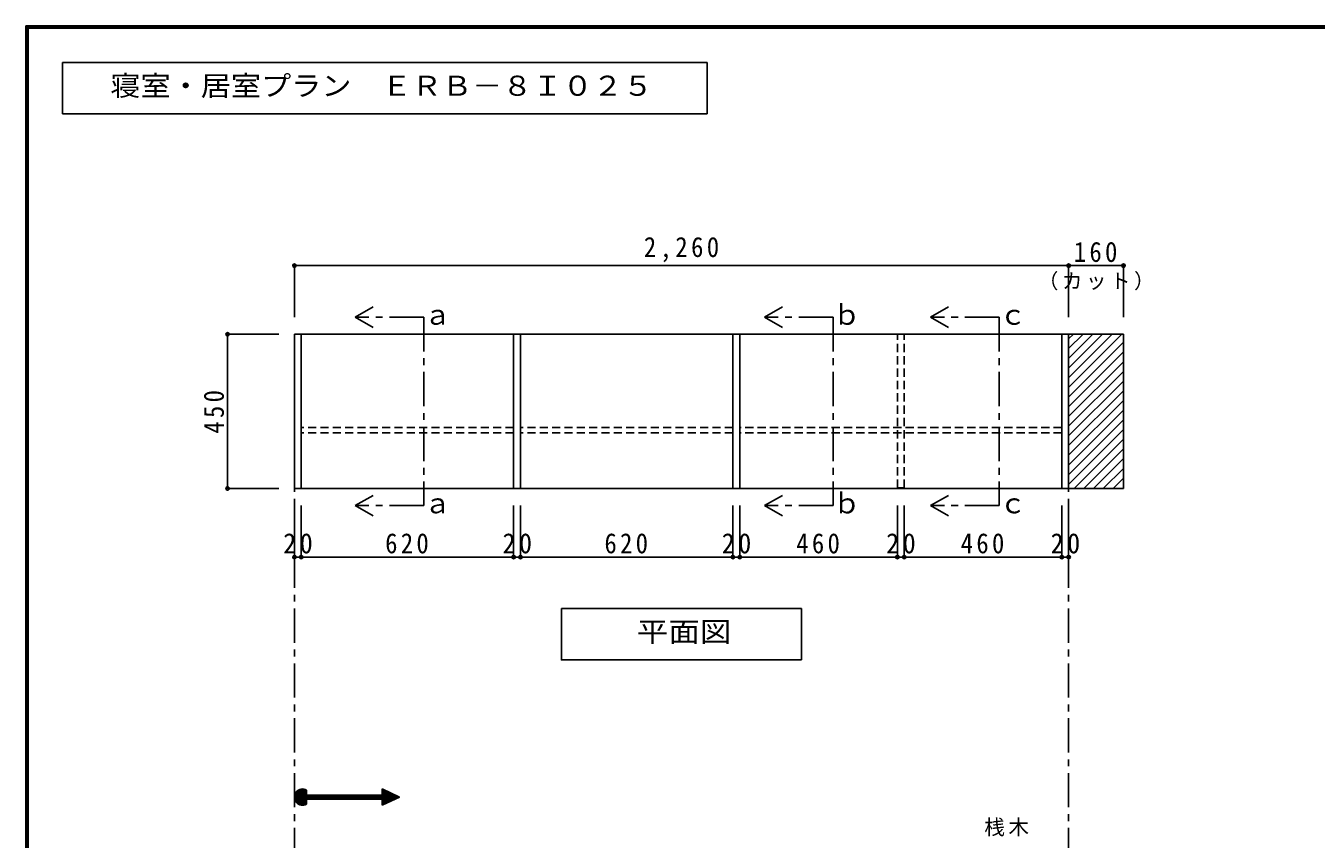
# Model space of a CAD drawing. Units: millimetres at full size, sheet at 1:20. Extents: x -3922 to 3878, y -2932 to 2722.
# Drawn here: x -3922 to -156, y 350 to 2722 of the extents above; entities that cross this region are included whole.
import ezdxf
from ezdxf.enums import TextEntityAlignment as Align

# ---------------------------------------------------------------- set-up
doc = ezdxf.new("R2010")
doc.units = ezdxf.units.MM
doc.header["$LTSCALE"] = 20
doc.header["$PDMODE"] = 32
doc.header["$PDSIZE"] = 10
doc.linetypes.add('CHAIN1', pattern=[8, 5, -1, 1, -1])
doc.linetypes.add('DASHED1', pattern=[1.8, 1.2, -0.6])
for name, color, linetype in [('0-2_本体', 2, 'Continuous'), ('0-3_固定棚', 3, 'Continuous'), ('0-4_可動棚', 3, 'Continuous'), ('0-6_ﾊﾟｲﾌﾟﾊﾝｶﾞｰ', 4, 'Continuous'), ('0-A_文字', 7, 'Continuous'), ('0-B_寸法', 4, 'Continuous'), ('0-C_ハッチ', 4, 'Continuous'), ('F-1_枠', 6, 'Continuous')]:
    doc.layers.add(name, color=color, linetype=linetype)
doc.styles.add('ＭＳ ゴシック', font='')
doc.styles.get('ＭＳ ゴシック').set_extended_font_data('MS Gothic')

msp = doc.modelspace()

# ---------------------------------------------------------------- linework, layer by layer
at = {"layer": '0-2_本体'}
for p, q in [((-3138.06, 1822.73), (-3118.06, 1822.73)), ((-3138.06, 1372.73), (-3138.06, 1822.73)), ((-3118.06, 1372.73), (-3118.06, 1822.73)), ((-2498.06, 1372.73), (-2498.06, 1822.73)), ((-2498.06, 1822.73), (-2478.06, 1822.73)), ((-2478.06, 1372.73), (-2478.06, 1822.73)), ((-1838.06, 1372.73), (-1838.06, 1822.73)), ((-898.06, 1372.73), (-898.06, 1822.73)), ((-898.06, 1822.73), (-878.06, 1822.73)), ((-878.06, 1372.73), (-878.06, 1822.73)), ((-3138.06, 1372.73), (-3118.06, 1372.73)), ((-2498.06, 1372.73), (-2478.06, 1372.73)), ((-1858.06, 1372.73), (-1838.06, 1372.73)), ((-898.06, 1372.73), (-718.06, 1372.73))]:
    msp.add_line(p, q, dxfattribs=at)
at = {"layer": '0-2_本体', "linetype": 'DASHED1'}
for p, q in [((-1378.06, 1822.73), (-1358.06, 1822.73)), ((-1378.06, 1374.73), (-1378.06, 1822.73)), ((-1358.06, 1374.73), (-1358.06, 1822.73)), ((-1378.06, 1374.73), (-1358.06, 1374.73))]:
    msp.add_line(p, q, dxfattribs=at)
at = {"layer": '0-2_本体', "color": 3}
for p in [(-718.06, 1822.73), (-3138.06, 1372.73)]:
    msp.add_line(p, (-718.06, 1372.73), dxfattribs=at)
at = {"layer": '0-2_本体'}
msp.add_lwpolyline([(-1858.06, 1372.73), (-1858.06, 1822.73), (-1838.06, 1822.73)], dxfattribs=at)
at = {"layer": '0-3_固定棚'}
for p, q in [((-3118.06, 1822.73), (-2498.06, 1822.73)), ((-1838.06, 1822.73), (-718.06, 1822.73))]:
    msp.add_line(p, q, dxfattribs=at)
at = {"layer": '0-4_可動棚'}
msp.add_line((-2478.06, 1822.73), (-1858.06, 1822.73), dxfattribs=at)
at = {"layer": '0-6_ﾊﾟｲﾌﾟﾊﾝｶﾞｰ', "linetype": 'DASHED1'}
for p, q in [((-2498.06, 1550.22), (-3118.06, 1550.22)), ((-1858.06, 1550.22), (-2478.06, 1550.22)), ((-898.06, 1550.22), (-1838.06, 1550.22)), ((-2498.06, 1535.24), (-3118.06, 1535.24)), ((-1858.06, 1535.24), (-2478.06, 1535.24)), ((-898.06, 1535.24), (-1838.06, 1535.24))]:
    msp.add_line(p, q, dxfattribs=at)
at = {"layer": '0-A_文字'}
for p, q in [((-3815.36, 2615.63), (-3815.36, 2465.63)), ((-1933.23, 2615.63), (-3815.36, 2615.63)), ((-1933.23, 2465.63), (-1933.23, 2615.63)), ((-3815.36, 2465.63), (-1933.23, 2465.63)), ((-2960.47, 1872.73), (-2908.51, 1902.73)), ((-1765.77, 1872.73), (-1713.8, 1902.73)), ((-1280.89, 1872.73), (-1228.93, 1902.73)), ((-2960.47, 1872.73), (-2908.51, 1842.73)), ((-1765.77, 1872.73), (-1713.8, 1842.73)), ((-1280.89, 1872.73), (-1228.93, 1842.73)), ((-2960.47, 1322.73), (-2908.51, 1352.73)), ((-2960.47, 1322.73), (-2908.51, 1292.73)), ((-1765.77, 1322.73), (-1713.8, 1352.73)), ((-1765.77, 1322.73), (-1713.8, 1292.73)), ((-1280.89, 1322.73), (-1228.93, 1352.73)), ((-1280.89, 1322.73), (-1228.93, 1292.73)), ((-1657.46, 1022.73), (-2358.46, 1022.73)), ((-1657.46, 1022.73), (-1657.46, 872.73)), ((-3138.06, 472.25), (-3114.1, 496.2)), ((-3137.92, 475.22), (-3117.07, 496.06)), ((-3137.87, 469.61), (-3111.46, 496.02)), ((-3137.44, 467.21), (-3109.06, 495.58)), ((-3137.26, 478.71), (-3120.56, 495.4)), ((-3136.81, 465.01), (-3106.87, 494.96)), ((-3136.01, 462.98), (-3104.83, 494.16)), ((-3135.5, 483.29), (-3125.15, 493.65)), ((-3135.07, 461.09), (-3102.95, 493.22)), ((-3133.99, 459.34), (-3102.65, 490.69)), ((-2891.88, 466.7), (-2868.65, 489.93)), ((-2882.16, 496.21), (-2831.34, 472.6)), ((-2882.16, 478.49), (-2882.16, 496.21)), ((-2882.16, 493.39), (-2880.23, 495.31)), ((-2882.16, 490.56), (-2878.3, 494.42)), ((-2882.16, 487.73), (-2876.37, 493.52)), ((-2882.16, 484.9), (-2874.44, 492.62)), ((-2882.16, 482.07), (-2872.51, 491.72)), ((-2882.16, 479.24), (-2870.58, 490.83)), ((-3132.79, 457.72), (-3102.65, 487.86)), ((-3131.46, 456.22), (-3102.65, 485.03)), ((-3130.01, 454.84), (-3102.65, 482.21)), ((-3128.44, 453.58), (-3102.65, 479.38)), ((-3126.75, 452.44), (-3100.7, 478.49)), ((-3124.93, 451.44), (-3097.87, 478.49)), ((-3122.96, 450.57), (-3095.04, 478.49)), ((-3120.84, 449.87), (-3092.22, 478.49)), ((-3118.54, 449.34), (-3102.65, 465.23)), ((-3116.01, 449.04), (-3102.65, 462.41)), ((-3113.2, 449.02), (-3102.65, 459.58)), ((-3109.98, 449.41), (-3102.65, 456.75)), ((-3106.03, 450.54), (-3102.65, 453.92)), ((-3102.65, 466.7), (-3102.65, 452.15)), ((-3102.65, 466.7), (-2882.16, 466.7)), ((-3101.18, 466.7), (-3089.39, 478.49)), ((-3098.35, 466.7), (-3086.56, 478.49)), ((-3095.52, 466.7), (-3083.73, 478.49)), ((-3092.7, 466.7), (-3080.9, 478.49)), ((-3089.87, 466.7), (-3078.07, 478.49)), ((-3087.04, 466.7), (-3075.24, 478.49)), ((-3084.21, 466.7), (-3072.42, 478.49)), ((-3081.38, 466.7), (-3069.59, 478.49)), ((-3078.55, 466.7), (-3066.76, 478.49)), ((-3075.72, 466.7), (-3063.93, 478.49)), ((-3072.9, 466.7), (-3061.1, 478.49)), ((-3070.07, 466.7), (-3058.27, 478.49)), ((-3067.24, 466.7), (-3055.45, 478.49)), ((-3064.41, 466.7), (-3052.62, 478.49)), ((-3061.58, 466.7), (-3049.79, 478.49)), ((-3058.75, 466.7), (-3046.96, 478.49)), ((-3055.93, 466.7), (-3044.13, 478.49)), ((-3053.1, 466.7), (-3041.3, 478.49)), ((-3050.27, 466.7), (-3038.48, 478.49)), ((-3047.44, 466.7), (-3035.65, 478.49)), ((-3044.61, 466.7), (-3032.82, 478.49)), ((-3041.78, 466.7), (-3029.99, 478.49)), ((-3038.96, 466.7), (-3027.16, 478.49)), ((-3036.13, 466.7), (-3024.33, 478.49)), ((-3033.3, 466.7), (-3021.5, 478.49)), ((-3030.47, 466.7), (-3018.68, 478.49)), ((-3027.64, 466.7), (-3015.85, 478.49)), ((-3024.81, 466.7), (-3013.02, 478.49)), ((-3021.98, 466.7), (-3010.19, 478.49)), ((-3019.16, 466.7), (-3007.36, 478.49)), ((-3016.33, 466.7), (-3004.53, 478.49)), ((-3013.5, 466.7), (-3001.71, 478.49)), ((-3010.67, 466.7), (-2998.88, 478.49)), ((-3007.84, 466.7), (-2996.05, 478.49)), ((-3005.01, 466.7), (-2993.22, 478.49)), ((-3002.19, 466.7), (-2990.39, 478.49)), ((-2999.36, 466.7), (-2987.56, 478.49)), ((-2996.53, 466.7), (-2984.73, 478.49)), ((-2993.7, 466.7), (-2981.91, 478.49)), ((-2990.87, 466.7), (-2979.08, 478.49)), ((-2988.04, 466.7), (-2976.25, 478.49)), ((-2985.22, 466.7), (-2973.42, 478.49)), ((-2982.39, 466.7), (-2970.59, 478.49)), ((-2979.56, 466.7), (-2967.76, 478.49)), ((-2976.73, 466.7), (-2964.94, 478.49)), ((-2973.9, 466.7), (-2962.11, 478.49)), ((-2971.07, 466.7), (-2959.28, 478.49)), ((-2968.24, 466.7), (-2956.45, 478.49)), ((-2965.42, 466.7), (-2953.62, 478.49)), ((-2962.59, 466.7), (-2950.79, 478.49)), ((-2959.76, 466.7), (-2947.97, 478.49)), ((-2956.93, 466.7), (-2945.14, 478.49)), ((-2954.1, 466.7), (-2942.31, 478.49)), ((-2951.27, 466.7), (-2939.48, 478.49)), ((-2948.45, 466.7), (-2936.65, 478.49)), ((-2945.62, 466.7), (-2933.82, 478.49)), ((-2942.79, 466.7), (-2930.99, 478.49)), ((-2939.96, 466.7), (-2928.17, 478.49)), ((-2937.13, 466.7), (-2925.34, 478.49)), ((-2934.3, 466.7), (-2922.51, 478.49)), ((-2931.47, 466.7), (-2919.68, 478.49)), ((-2928.65, 466.7), (-2916.85, 478.49)), ((-2925.82, 466.7), (-2914.02, 478.49)), ((-2922.99, 466.7), (-2911.2, 478.49)), ((-2920.16, 466.7), (-2908.37, 478.49)), ((-2917.33, 466.7), (-2905.54, 478.49)), ((-2914.5, 466.7), (-2902.71, 478.49)), ((-2911.68, 466.7), (-2899.88, 478.49)), ((-2908.85, 466.7), (-2897.05, 478.49)), ((-2906.02, 466.7), (-2894.23, 478.49)), ((-2903.19, 466.7), (-2891.4, 478.49)), ((-2900.36, 466.7), (-2888.57, 478.49)), ((-2897.53, 466.7), (-2885.74, 478.49)), ((-2894.71, 466.7), (-2882.91, 478.49)), ((-2889.05, 466.7), (-2866.72, 489.03)), ((-2886.22, 466.7), (-2864.78, 488.13)), ((-2883.39, 466.7), (-2862.85, 487.24)), ((-2882.16, 465.1), (-2860.92, 486.34)), ((-2882.16, 462.27), (-2858.99, 485.44)), ((-2882.16, 459.45), (-2857.06, 484.55)), ((-2882.16, 456.62), (-2855.13, 483.65)), ((-2882.16, 453.79), (-2853.2, 482.75)), ((-2882.16, 450.96), (-2851.27, 481.85)), ((-2882.16, 448.99), (-2831.34, 472.6)), ((-2882.16, 466.7), (-2882.16, 448.99)), ((-2880.57, 449.73), (-2849.34, 480.96)), ((-2875.28, 452.18), (-2847.4, 480.06)), ((-2870, 454.64), (-2845.47, 479.16)), ((-2864.72, 457.09), (-2843.54, 478.26)), ((-2859.43, 459.54), (-2841.61, 477.37)), ((-2854.15, 462), (-2839.68, 476.47)), ((-2848.87, 464.45), (-2837.75, 475.57)), ((-2843.59, 466.91), (-2835.82, 474.68)), ((-2838.3, 469.36), (-2833.89, 473.78)), ((-2833.02, 471.82), (-2831.95, 472.88))]:
    msp.add_line(p, q, dxfattribs=at)
at = {"layer": '0-A_文字', "linetype": 'CHAIN1'}
for p, q in [((-2760.47, 1872.73), (-2960.47, 1872.73)), ((-2760.47, 1872.73), (-2760.47, 1322.73)), ((-1565.77, 1872.73), (-1765.77, 1872.73)), ((-1565.77, 1872.73), (-1565.77, 1322.73)), ((-1080.89, 1872.73), (-1280.89, 1872.73)), ((-1080.89, 1872.73), (-1080.89, 1322.73)), ((-3138.06, 1822.73), (-3138.06, -1711.27)), ((-878.06, 1822.73), (-878.06, -1711.27)), ((-2760.47, 1322.73), (-2960.47, 1322.73)), ((-1565.77, 1322.73), (-1765.77, 1322.73)), ((-1080.89, 1322.73), (-1280.89, 1322.73))]:
    msp.add_line(p, q, dxfattribs=at)
at = {"layer": '0-A_文字'}
for points in [[(-2358.46, 1022.73), (-2358.46, 872.73), (-1657.46, 872.73)], [(-3102.65, 493.04), (-3102.65, 478.49), (-2882.16, 478.49)]]:
    msp.add_lwpolyline(points, dxfattribs=at)
msp.add_arc((-3114.45, 472.6), 23.61, 60, 300, dxfattribs=at)
at = {"layer": '0-B_寸法'}
for p, q in [((-3138.06, 2022.73), (-3138.06, 1872.73)), ((-3138.06, 2022.73), (-878.06, 2022.73)), ((-878.06, 2022.73), (-878.06, 1872.73)), ((-878.06, 2022.73), (-718.06, 2022.73)), ((-878.06, 2022.73), (-878.06, 1872.73)), ((-718.06, 2022.73), (-718.06, 1872.73)), ((-3333.06, 1822.73), (-3183.06, 1822.73)), ((-3333.06, 1822.73), (-3333.06, 1372.73)), ((-3333.06, 1372.73), (-3183.06, 1372.73)), ((-3138.06, 1172.73), (-3138.06, 1322.73)), ((-3118.06, 1172.73), (-3118.06, 1322.73)), ((-2498.06, 1172.73), (-2498.06, 1322.73)), ((-2478.06, 1172.73), (-2478.06, 1322.73)), ((-2478.06, 1172.73), (-2478.06, 1322.73)), ((-1858.06, 1172.73), (-1858.06, 1322.73)), ((-1838.06, 1172.73), (-1838.06, 1322.73)), ((-1378.06, 1172.73), (-1378.06, 1322.73)), ((-1358.06, 1172.73), (-1358.06, 1322.73)), ((-898.06, 1172.73), (-898.06, 1322.73)), ((-878.06, 1172.73), (-878.06, 1322.73)), ((-3138.06, 1172.73), (-3118.06, 1172.73)), ((-3118.06, 1172.73), (-2498.06, 1172.73)), ((-2498.06, 1172.73), (-2478.06, 1172.73)), ((-2478.06, 1172.73), (-1858.06, 1172.73)), ((-1858.06, 1172.73), (-1838.06, 1172.73)), ((-1838.06, 1172.73), (-1378.06, 1172.73)), ((-1378.06, 1172.73), (-1358.06, 1172.73)), ((-1358.06, 1172.73), (-898.06, 1172.73)), ((-898.06, 1172.73), (-878.06, 1172.73))]:
    msp.add_line(p, q, dxfattribs=at)
at = {"layer": '0-B_寸法', "color": 7}
for p in [(-3138.06, 2022.73), (-878.06, 2022.73), (-718.06, 2022.73), (-3333.06, 1822.73), (-3333.06, 1372.73), (-3138.06, 1172.73), (-3118.06, 1172.73), (-2498.06, 1172.73), (-2478.06, 1172.73), (-1858.06, 1172.73), (-1838.06, 1172.73), (-1378.06, 1172.73), (-1358.06, 1172.73), (-898.06, 1172.73), (-878.06, 1172.73)]:
    msp.add_point(p, dxfattribs=at)
at = {"layer": '0-C_ハッチ', "color": 3}
for p, q in [((-878.06, 1667.52), (-722.85, 1822.73)), ((-878.06, 1695.81), (-751.14, 1822.73)), ((-878.06, 1724.09), (-779.42, 1822.73)), ((-878.06, 1752.38), (-807.7, 1822.73)), ((-878.06, 1780.66), (-835.99, 1822.73)), ((-878.06, 1808.94), (-864.27, 1822.73)), ((-878.06, 1639.24), (-718.06, 1799.24)), ((-878.06, 1610.95), (-718.06, 1770.95)), ((-878.06, 1582.67), (-718.06, 1742.67)), ((-878.06, 1554.39), (-718.06, 1714.39)), ((-878.06, 1526.1), (-718.06, 1686.1)), ((-878.06, 1497.82), (-718.06, 1657.82)), ((-878.06, 1469.53), (-718.06, 1629.53)), ((-878.06, 1441.25), (-718.06, 1601.25)), ((-878.06, 1412.96), (-718.06, 1572.96)), ((-878.06, 1384.68), (-718.06, 1544.68)), ((-861.72, 1372.73), (-718.06, 1516.4)), ((-833.44, 1372.73), (-718.06, 1488.11)), ((-805.16, 1372.73), (-718.06, 1459.83)), ((-776.87, 1372.73), (-718.06, 1431.54)), ((-748.59, 1372.73), (-718.06, 1403.26)), ((-720.3, 1372.73), (-718.06, 1374.97))]:
    msp.add_line(p, q, dxfattribs=at)
at = {"layer": 'F-1_枠'}
for p, q in [((-3922.03, 2722.29), (-3922.03, -2864.37)), ((-3922.03, 2722.29), (3877.97, 2722.29)), ((-3922.03, 2718.96), (3877.97, 2718.96)), ((-3922.03, 2715.63), (3877.97, 2715.63)), ((-3918.7, 2722.29), (-3918.7, -2864.37)), ((-3915.36, 2722.29), (-3915.36, -2864.37))]:
    msp.add_line(p, q, dxfattribs=at)

# ---------------------------------------------------------------- texts
at = {"layer": '0-A_文字', "style": 'ＭＳ ゴシック'}
for s, width, p in [('寝室・居室プラン\u3000ＥＲＢ－８Ｉ０２５', 1.1, (-3675.36, 2500.63)), ('平面図', 1.15, (-2138.46, 907.73))]:
    msp.add_text(s, height=58.65, dxfattribs=dict(at, width=width)).set_placement(p, align=Align.BOTTOM_LEFT)
for s, p in [('ａ', (-2760.47, 1832.73)), ('ｂ', (-1565.77, 1832.73)), ('ｃ', (-1080.89, 1832.73)), ('ｂ', (-1565.77, 1282.73)), ('ａ', (-2760.47, 1282.73)), ('ｃ', (-1080.89, 1282.73))]:
    msp.add_text(s, height=58.65, dxfattribs=at).set_placement(p, align=Align.BOTTOM_LEFT)
at = {"layer": '0-A_文字', "insert": (-1124.26, 358.08), "char_height": 43.99, "attachment_point": 7, "style": 'ＭＳ ゴシック'}
msp.add_mtext('\\T1.17;桟木', dxfattribs=at)
at = {"layer": '0-B_寸法', "color": 7, "attachment_point": 7, "style": 'ＭＳ ゴシック'}
for s, insert, char_height in [('\\T1.28;\\W0.9;2,260', (-2118.06, 2032.73), 58.65), ('\\T1.27;\\W0.9;160', (-863.06, 2032.73), 58.65), ('\\T1.17;（カット）', (-968.06, 1950.47), 43.99), ('\\T1.27;\\W0.95;20', (-3170.56, 1182.73), 58.65), ('\\T1.27;\\W0.9;620', (-2873.06, 1182.73), 58.65), ('\\T1.27;\\W0.95;20', (-2530.56, 1182.73), 58.65), ('\\T1.27;\\W0.9;620', (-2233.06, 1182.73), 58.65), ('\\T1.27;\\W0.95;20', (-1890.56, 1182.73), 58.65), ('\\T1.27;\\W0.9;460', (-1673.06, 1182.73), 58.65), ('\\T1.27;\\W0.95;20', (-1410.56, 1182.73), 58.65), ('\\T1.27;\\W0.9;460', (-1193.06, 1182.73), 58.65), ('\\T1.27;\\W0.95;20', (-930.56, 1182.73), 58.65)]:
    msp.add_mtext(s, dxfattribs=dict(at, insert=insert, char_height=char_height))
at = {"layer": '0-B_寸法', "color": 7, "insert": (-3343.06, 1532.73), "char_height": 58.65, "attachment_point": 7, "rotation": 90, "style": 'ＭＳ ゴシック'}
msp.add_mtext('\\T1.27;\\W0.9;450', dxfattribs=at)

doc.saveas('drawing.dxf')
